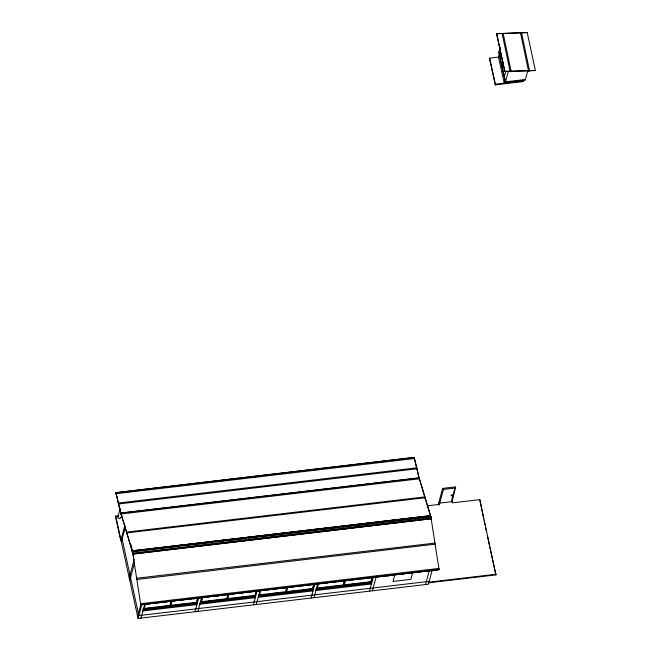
<?xml version="1.0" encoding="UTF-8"?>
<svg xmlns="http://www.w3.org/2000/svg" width="651" height="651" viewBox="0 0 651 651"><rect width="100%" height="100%" fill="white"/><g stroke="black" fill="none" stroke-linecap="round" stroke-linejoin="round"><path stroke-width="0.98" d="M430.498 515.673L132.202 550.852L430.498 515.673L419.089 477.989L414.223 457.417L115.927 492.595L120.996 514.493L121.045 513.981L419.334 478.802L419.285 479.315L419.114 477.785L430.897 517L439.059 569.495L140.771 604.681L132.47 551.47L430.767 516.292L430.995 516.886M430.669 517.203L430.742 516.487L386.401 521.72M414.223 457.417L115.894 492.758L116.041 494.101L115.927 492.595M419.122 477.826L120.817 512.964L132.43 551.869M118.36 503.028L118.506 504.379L118.36 503.028L416.648 467.849L416.795 469.2L416.648 467.849M414.191 457.58L419.089 477.989L120.801 513.167L115.894 492.758M452.681 495.354L452.453 494.654L452.372 495.378L450.964 495.582L452.681 495.354L452.16 497.25M118.751 515.722L115.732 516.08L115.544 516.764L120.752 540.631L124.862 525.398M117.961 516.829L120.232 508.415M121.363 541.901L125.309 527.261M129.215 577.893L134.228 559.323M129.785 580.505L134.529 562.92M137.638 616.497L141.064 603.811M432.354 569.658L428.423 584.207L138.069 618.45L141.731 604.877M140.95 618.108L144.88 603.558M145.417 604.177L143.985 609.482L143.773 608.49L197.058 602.208M147.858 604.014L147.712 604.535L148.591 603.925M170.879 601.011L169.895 606.431L171.335 601.117M170.928 601.288L170.79 601.809L171.661 601.207M172.303 600.149L170.627 606.341L170.416 605.349M193.982 598.57L193.843 599.091L194.714 598.481M197.522 597.87L196.545 603.29L197.977 597.976M194.966 611.737L198.815 597.496M197.855 611.403L201.696 597.154M200.89 602.777L202.323 597.463M201.362 602.037L202.583 597.504M217.963 595.746L217.816 596.259L218.695 595.657M228.232 594.412L226.8 599.717L227.777 594.298M227.533 599.636L228.965 594.322M241.936 592.915L241.798 593.435L242.668 592.825M255.941 590.978L254.956 596.397L256.396 591.092M253.385 604.852L257.235 590.603M256.274 604.51L260.115 590.262M260.978 589.692L259.31 595.885L259.09 594.892L312.439 588.602L313.636 584.175M266.422 590.026L266.283 590.547L267.154 589.944M286.595 587.365L285.618 592.784L287.286 586.584M288.019 586.502L286.35 592.695L286.131 591.702M290.907 587.137L290.769 587.658L291.64 587.056M314.091 584.281L312.659 589.594L312.439 588.602M311.088 598.041L314.929 583.801M314.864 584.289L314.726 584.81L315.597 584.199M313.969 597.708L317.81 583.459M318.437 583.768L317.004 589.082L317.745 584.549M338.845 581.457L338.707 581.978L339.578 581.376M344.745 580.668L343.313 585.981L344.289 580.562M344.045 585.892L345.478 580.578M498.723 57.052L489.707 58.118L489.519 58.802L495.216 84.882L523.266 81.57L523.453 80.887L495.395 84.199L495.216 84.882M500.228 47.157L498.78 52.528L505.322 82.522L525.227 80.171L527.717 70.935M499.203 54.481L498.503 57.076L504.2 83.157L504.899 80.561M500.098 57.06L501.115 53.309M363.616 578.536L363.478 579.056L364.348 578.454M502.019 65.865L503.036 62.114M502.45 67.818L503.459 64.067M504.37 76.623L505.884 71M505.322 82.522L508.293 71.529M370.777 582.059L372.055 577.282M372.51 577.396L371.078 582.702L370.858 581.709M369.508 591.157L373.349 576.908M372.388 590.815L376.343 576.176M388.387 575.614L388.248 576.135L389.119 575.533M394.775 574.866L393.001 581.449L410.887 579.333L412.661 572.75M410.049 573.059L409.91 573.58L410.781 572.978M438.847 502.45L439.091 505.095L438.66 503.133L442.639 488.388L442.81 489.17M439.734 503.15L443.534 489.088M425.542 584.549L429.229 570.886M431.711 570.512L431.564 571.033L432.443 570.422M451.648 501.604L451.827 500.92L452.258 502.881L479.803 499.626L495.899 574.906L428.814 582.816M452.038 501.701L455.667 486.858M479.803 499.626L483.693 518.961M496.583 33.697L527.204 32.55L535.366 70.511L504.834 71.512L496.583 33.697L527.204 32.55M504.834 71.512L496.664 33.559M535.366 70.511L504.916 71.374M140.64 604.836L438.929 569.658L140.64 604.836L140.47 603.737L438.888 568.404L438.929 569.658M431.003 517.675L430.995 518.993L431.011 517.032M525.414 79.487L505.51 81.839L498.959 51.844M115.813 493.157L117.831 492.913M126.904 491.847L128.914 491.611M137.988 490.537L139.998 490.301M165.191 487.33L167.209 487.094M176.283 486.02L178.293 485.784M187.366 484.718L189.384 484.474M193.144 484.035L193.876 483.945M198.449 483.408L200.467 483.172M209.532 482.098L211.551 481.862M220.624 480.796L222.634 480.552M231.707 479.486L233.725 479.25M242.79 478.176L244.809 477.94M253.874 476.874L255.892 476.638M264.965 475.564L266.975 475.328M292.169 472.357L294.187 472.121M303.26 471.047L305.27 470.811M314.343 469.737L316.353 469.501M325.427 468.435L327.445 468.199M336.51 467.125L338.528 466.889M347.593 465.815L349.611 465.579M358.685 464.513L360.695 464.277M369.768 463.203L371.786 462.967M380.851 461.893L382.869 461.657M391.935 460.591L393.953 460.355M403.026 459.28L405.036 459.045M408.063 458.686L410.081 458.45M116.122 493.702L414.418 458.524M118.588 503.98L416.876 468.801M443.364 488.307L454.943 486.94M443.437 489.43L455.025 488.063L451.289 501.75L439.791 503.101M424.786 496.925L126.489 532.111L126.44 532.616L126.685 533.438L126.733 532.925L425.03 497.746L424.981 498.259L424.729 497.437M427.463 505.803L439.27 504.411M134.196 550.811L132.186 551.047L132.381 552.382L132.454 551.666L141.519 550.6M136.214 550.575L145.287 549.509M148.306 549.151L156.37 548.199M159.389 547.841L161.407 547.605M163.425 547.369L167.453 546.889M170.481 546.531L172.491 546.295M174.509 546.059L183.582 544.993M185.592 544.749L194.665 543.683M196.683 543.447L205.749 542.373M207.767 542.137L216.832 541.071M218.85 540.826L227.923 539.76M229.933 539.524L239.007 538.45M241.025 538.214L250.09 537.148M252.108 536.904L283.348 533.226M286.367 532.868L294.431 531.916M297.458 531.558L299.468 531.322M301.486 531.086L305.514 530.606M308.541 530.256L310.551 530.012M312.57 529.776L321.643 528.71M323.653 528.466L332.726 527.4M334.744 527.164L343.809 526.089M345.827 525.853L354.893 524.787M356.911 524.543L410.325 518.245M413.344 517.895L421.409 516.943M424.428 516.585L426.446 516.349M143.537 550.364L179.814 546.083M181.832 545.847L190.898 544.773M192.916 544.537L201.989 543.471M203.999 543.235L213.072 542.161M215.082 541.925L224.156 540.851M226.174 540.615L235.239 539.549M237.257 539.313L246.322 538.239M248.34 538.003L257.414 536.929M259.423 536.693L317.875 529.8M319.893 529.564L328.958 528.49M330.977 528.254L340.05 527.188M342.06 526.952L351.133 525.878M353.151 525.642L362.216 524.576M364.235 524.332L373.3 523.266M375.318 523.03L384.391 521.956M431.052 517.61L132.527 553.073L132.698 554.172L431.222 518.709M132.828 554.009L431.174 518.766M200.679 601.784L226.589 598.725M227.321 598.635L255.477 595.315M316.793 588.089L343.093 584.98M343.826 584.899L371.591 581.628M143.944 608.807L145.946 608.571M147.948 608.335L150.951 607.977M152.952 607.741L156.948 607.277M158.95 607.041L161.953 606.683M163.954 606.447L166.957 606.097M170.953 605.625L172.954 605.389M174.956 605.153L177.959 604.795M180.962 604.445L183.956 604.087M185.958 603.851L188.961 603.501M191.964 603.143L194.966 602.793M202.876 601.858L206.367 601.443M208.369 601.207L211.363 600.857M213.984 600.548L217.369 600.149M219.029 599.953L222.373 599.555M225.091 599.237L227.37 598.969M230.137 598.643L233.375 598.261M236.199 597.927L239.373 597.553M241.244 597.333L244.377 596.959M247.307 596.617L250.383 596.251M252.352 596.023L254.378 595.779M259.261 595.209L261.254 594.973M263.248 594.737L266.243 594.387M269.229 594.029L272.216 593.679M274.209 593.443L277.204 593.094M280.19 592.736L283.185 592.386M286.171 592.036L289.158 591.678M291.152 591.45L294.146 591.092M297.133 590.742L300.119 590.392M302.113 590.156L305.107 589.798M308.094 589.448L311.088 589.098M318.949 588.17L322.025 587.804M323.938 587.576L327.071 587.21M329.919 586.876L333.125 586.494M335.151 586.258L338.178 585.9M340.88 585.583L343.866 585.233M346.251 584.948L349.286 584.59M351.841 584.289L355.34 583.874M357.358 583.638L360.809 583.231M362.802 582.995L366.448 582.564M368.466 582.328L371.493 581.97M197.277 603.2L143.253 609.572L143.041 608.579M200.158 602.859L255.688 596.308M313.391 589.505L258.577 595.974L258.357 594.981M316.272 589.163L371.811 582.621M143.163 609.922L197.18 603.55M200.069 603.208L255.599 596.658M258.48 596.316L313.294 589.855M371.713 582.962L316.183 589.513L315.963 588.52M142.886 610.939L196.903 604.576M199.792 604.234L255.322 597.683M258.211 597.341L313.017 590.88M315.906 590.538L371.436 583.988M138.842 615.586L429.196 581.343M429.001 582.132L496.078 574.223M120.817 512.964L132.601 552.178M521.573 32.875L529.597 71.049L528.547 71.081L520.515 32.908M503.182 33.478L511.214 71.651L510.156 71.691L502.124 33.51M489.707 58.118L495.395 84.199M484.116 520.922L484.979 524.844M485.402 526.814L486.256 530.736M487.33 535.643L488.185 539.573M488.616 541.534L489.471 545.457M489.902 547.426L495.899 574.906M131.046 544.732L133.805 557.378M122.136 539.036L138.411 613.624M115.732 516.08L138.069 618.45M132.723 552.211L132.763 552.789M120.761 517.163A1.457 1.286 15.1 0 1 119.735 518.595A1.457 1.286 15.1 0 1 117.986 517.716A1.457 1.286 15.1 0 1 118.694 516.129M452.144 494.744L452.86 494.679L452.144 494.744M136.629 578.251L136.669 579.504L435.088 544.163L434.917 543.072L136.629 578.251"/></g></svg>
